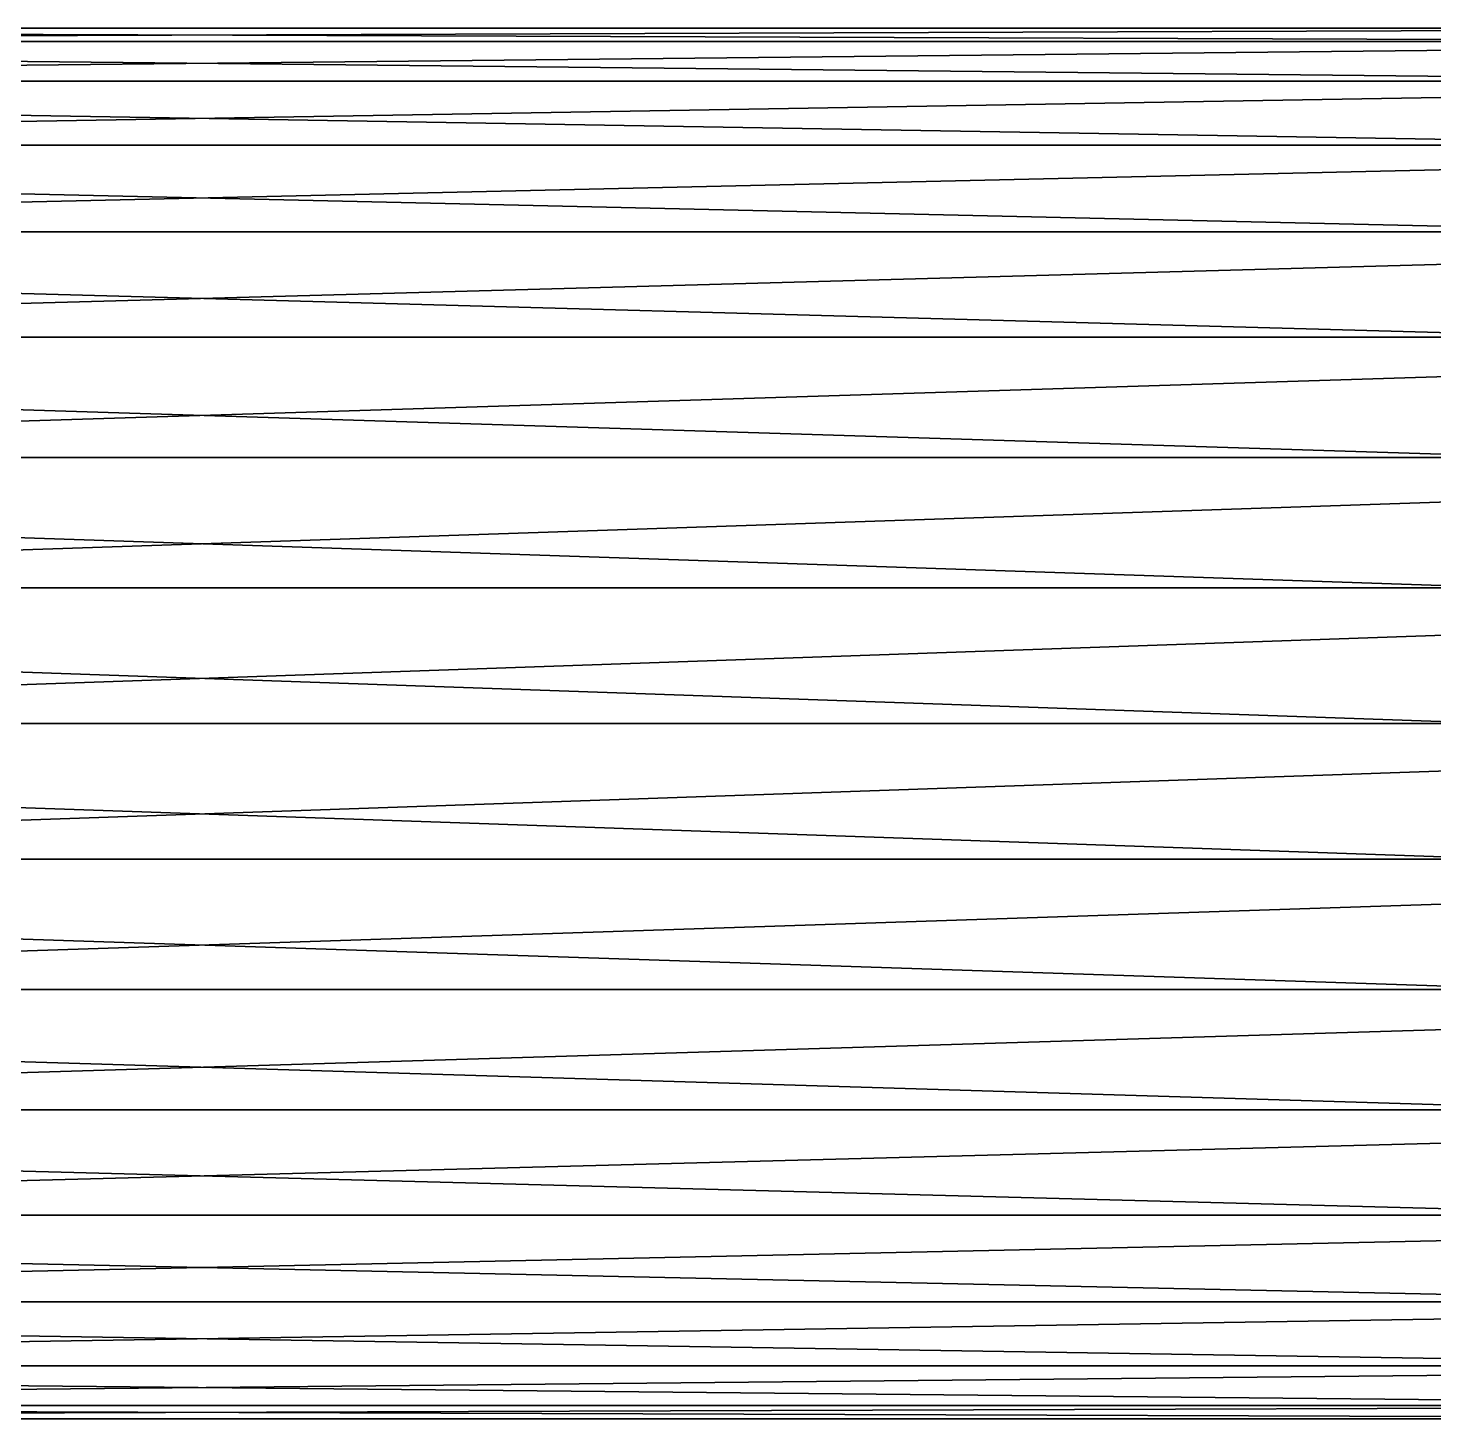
# Model space of a CAD drawing. Header units: millimetres. Extents: x -510 to 550, y -577 to 577.
# Drawn here: x 20.5 to 36.67, y -563 to -547 of the extents above; entities that cross this region are included whole.
import ezdxf

# ---------------------------------------------------------------- set-up
doc = ezdxf.new("R2010")
doc.units = ezdxf.units.MM
doc.layers.add('middle_right_fork_-1', color=7, linetype='Continuous', true_color=0x5c6b75)

msp = doc.modelspace()

# ---------------------------------------------------------------- linework, layer by layer
at = {"layer": 'middle_right_fork_-1', "true_color": 0x5c6b75}
for points in [[(0, -547, -280), (-1.481, -547.154, -279.506), (43.519, -547.154, -144.506)], [(1.481, -547.154, -280.494), (0, -547, -280), (45, -547, -145)], [(0, -547, -280), (43.519, -547.154, -144.506), (45, -547, -145)], [(1.481, -547.154, -280.494), (45, -547, -145), (46.481, -547.154, -145.494)], [(-1.481, -547.154, -279.506), (-2.904, -547.609, -279.032), (42.096, -547.609, -144.032)], [(-1.481, -547.154, -279.506), (42.096, -547.609, -144.032), (43.519, -547.154, -144.506)], [(2.904, -547.609, -280.968), (1.481, -547.154, -280.494), (46.481, -547.154, -145.494)], [(2.904, -547.609, -280.968), (46.481, -547.154, -145.494), (47.904, -547.609, -145.968)], [(-2.904, -547.609, -279.032), (-4.216, -548.348, -278.595), (40.784, -548.348, -143.595)], [(-2.904, -547.609, -279.032), (40.784, -548.348, -143.595), (42.096, -547.609, -144.032)], [(4.216, -548.348, -281.405), (2.904, -547.609, -280.968), (47.904, -547.609, -145.968)], [(4.216, -548.348, -281.405), (47.904, -547.609, -145.968), (49.216, -548.348, -146.405)], [(-4.216, -548.348, -278.595), (-5.367, -549.343, -278.211), (39.633, -549.343, -143.211)], [(-4.216, -548.348, -278.595), (39.633, -549.343, -143.211), (40.784, -548.348, -143.595)], [(5.367, -549.343, -281.789), (4.216, -548.348, -281.405), (49.216, -548.348, -146.405)], [(5.367, -549.343, -281.789), (49.216, -548.348, -146.405), (50.367, -549.343, -146.789)], [(-5.367, -549.343, -278.211), (-6.31, -550.555, -277.897), (38.69, -550.555, -142.897)], [(-5.367, -549.343, -278.211), (38.69, -550.555, -142.897), (39.633, -549.343, -143.211)], [(6.31, -550.555, -282.103), (5.367, -549.343, -281.789), (50.367, -549.343, -146.789)], [(6.31, -550.555, -282.103), (50.367, -549.343, -146.789), (51.31, -550.555, -147.103)], [(-6.31, -550.555, -277.897), (-7.012, -551.939, -277.663), (37.988, -551.939, -142.663)], [(-6.31, -550.555, -277.897), (37.988, -551.939, -142.663), (38.69, -550.555, -142.897)], [(7.012, -551.939, -282.337), (6.31, -550.555, -282.103), (51.31, -550.555, -147.103)], [(7.012, -551.939, -282.337), (51.31, -550.555, -147.103), (52.012, -551.939, -147.337)], [(-7.012, -551.939, -277.663), (-7.444, -553.439, -277.519), (37.556, -553.439, -142.519)], [(-7.012, -551.939, -277.663), (37.556, -553.439, -142.519), (37.988, -551.939, -142.663)], [(7.444, -553.439, -282.481), (7.012, -551.939, -282.337), (52.012, -551.939, -147.337)], [(7.444, -553.439, -282.481), (52.012, -551.939, -147.337), (52.444, -553.439, -147.481)], [(-7.444, -553.439, -277.519), (-7.589, -555, -277.47), (37.411, -555, -142.47)], [(-7.444, -553.439, -277.519), (37.411, -555, -142.47), (37.556, -553.439, -142.519)], [(7.589, -555, -282.53), (7.444, -553.439, -282.481), (52.444, -553.439, -147.481)], [(7.589, -555, -282.53), (52.444, -553.439, -147.481), (52.589, -555, -147.53)], [(-7.589, -555, -277.47), (-7.444, -556.561, -277.519), (37.556, -556.561, -142.519)], [(-7.589, -555, -277.47), (37.556, -556.561, -142.519), (37.411, -555, -142.47)], [(7.444, -556.561, -282.481), (7.589, -555, -282.53), (52.589, -555, -147.53)], [(7.444, -556.561, -282.481), (52.589, -555, -147.53), (52.444, -556.561, -147.481)], [(-7.444, -556.561, -277.519), (-7.012, -558.061, -277.663), (37.988, -558.061, -142.663)], [(-7.444, -556.561, -277.519), (37.988, -558.061, -142.663), (37.556, -556.561, -142.519)], [(7.012, -558.061, -282.337), (7.444, -556.561, -282.481), (52.444, -556.561, -147.481)], [(7.012, -558.061, -282.337), (52.444, -556.561, -147.481), (52.012, -558.061, -147.337)], [(-7.012, -558.061, -277.663), (-6.31, -559.445, -277.897), (38.69, -559.445, -142.897)], [(-7.012, -558.061, -277.663), (38.69, -559.445, -142.897), (37.988, -558.061, -142.663)], [(6.31, -559.445, -282.103), (7.012, -558.061, -282.337), (52.012, -558.061, -147.337)], [(6.31, -559.445, -282.103), (52.012, -558.061, -147.337), (51.31, -559.445, -147.103)], [(-6.31, -559.445, -277.897), (-5.367, -560.657, -278.211), (39.633, -560.657, -143.211)], [(-6.31, -559.445, -277.897), (39.633, -560.657, -143.211), (38.69, -559.445, -142.897)], [(5.367, -560.657, -281.789), (6.31, -559.445, -282.103), (51.31, -559.445, -147.103)], [(5.367, -560.657, -281.789), (51.31, -559.445, -147.103), (50.367, -560.657, -146.789)], [(-5.367, -560.657, -278.211), (-4.216, -561.652, -278.595), (40.784, -561.652, -143.595)], [(-5.367, -560.657, -278.211), (40.784, -561.652, -143.595), (39.633, -560.657, -143.211)], [(4.216, -561.652, -281.405), (5.367, -560.657, -281.789), (50.367, -560.657, -146.789)], [(4.216, -561.652, -281.405), (50.367, -560.657, -146.789), (49.216, -561.652, -146.405)], [(-4.216, -561.652, -278.595), (-2.904, -562.391, -279.032), (42.096, -562.391, -144.032)], [(-4.216, -561.652, -278.595), (42.096, -562.391, -144.032), (40.784, -561.652, -143.595)], [(2.904, -562.391, -280.968), (4.216, -561.652, -281.405), (49.216, -561.652, -146.405)], [(2.904, -562.391, -280.968), (49.216, -561.652, -146.405), (47.904, -562.391, -145.968)], [(-2.904, -562.391, -279.032), (-1.481, -562.846, -279.506), (43.519, -562.846, -144.506)], [(-2.904, -562.391, -279.032), (43.519, -562.846, -144.506), (42.096, -562.391, -144.032)], [(1.481, -562.846, -280.494), (2.904, -562.391, -280.968), (47.904, -562.391, -145.968)], [(1.481, -562.846, -280.494), (47.904, -562.391, -145.968), (46.481, -562.846, -145.494)], [(-1.481, -562.846, -279.506), (0, -563, -280), (45, -563, -145)], [(-1.481, -562.846, -279.506), (45, -563, -145), (43.519, -562.846, -144.506)], [(0, -563, -280), (1.481, -562.846, -280.494), (46.481, -562.846, -145.494)], [(0, -563, -280), (46.481, -562.846, -145.494), (45, -563, -145)]]:
    msp.add_3dface(points, dxfattribs=at)

doc.saveas('drawing.dxf')
